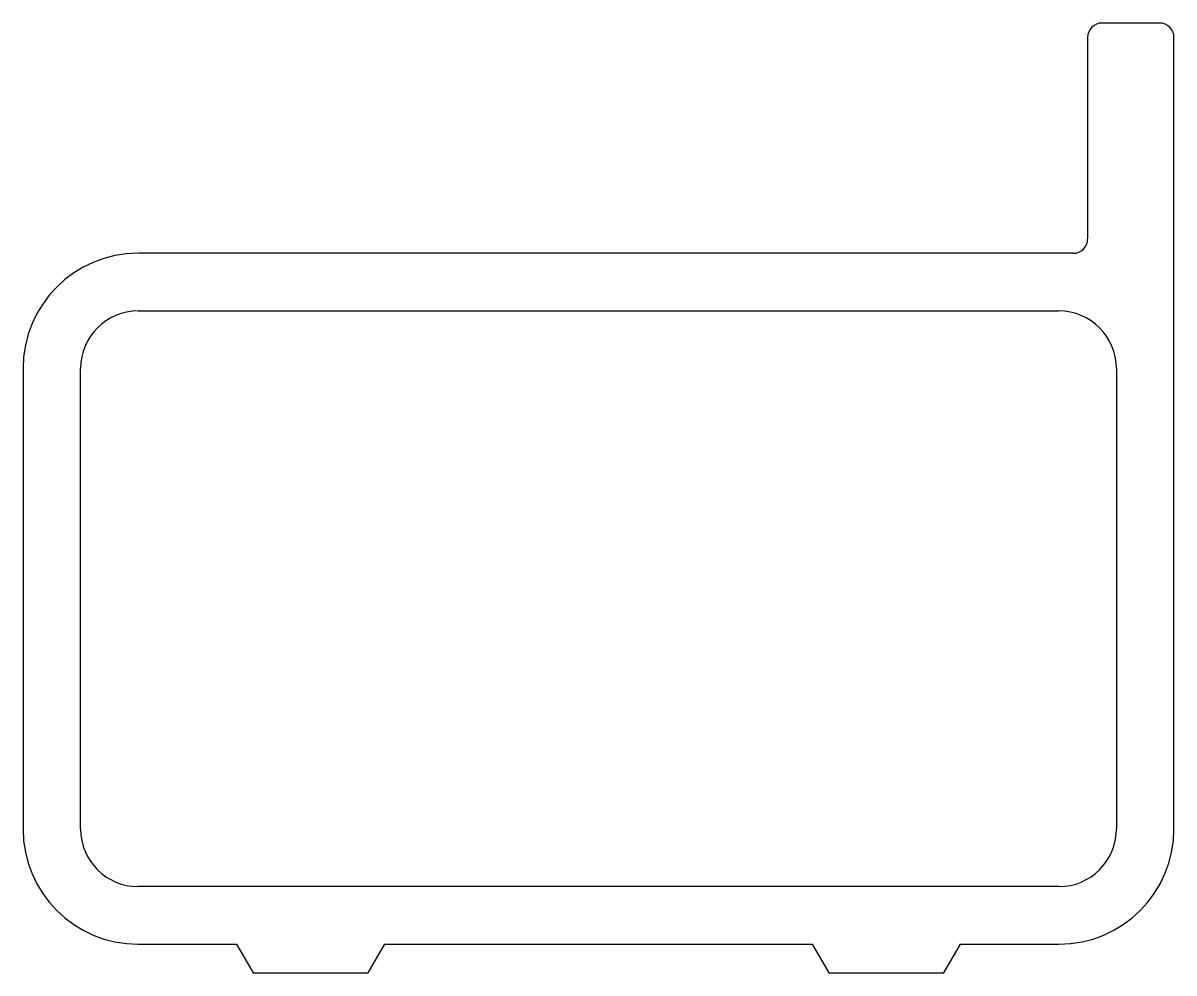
# Model space of a CAD drawing. Extents: x -30.1 to 33.4, y 7.9 to 60.2.
import ezdxf

# ---------------------------------------------------------------- set-up
doc = ezdxf.new("R2010")
doc.units = 0
doc.layers.get('0').update_dxf_attribs({"linetype": 'CONTINUOUS'})

msp = doc.modelspace()

# ---------------------------------------------------------------- linework, layer by layer
for p, q in [((32.627, 60.242), (29.452, 60.242)), ((28.658, 59.448), (28.658, 48.336)), ((33.421, 15.792), (33.421, 59.448)), ((27.864, 47.542), (-23.729, 47.542)), ((-23.729, 44.367), (27.071, 44.367)), ((-30.079, 41.192), (-30.079, 15.792)), ((-26.904, 15.792), (-26.904, 41.192)), ((30.246, 41.192), (30.246, 15.792)), ((27.071, 12.617), (-23.729, 12.617)), ((-23.729, 9.442), (-18.296, 9.442)), ((-18.296, 9.442), (-17.379, 7.854)), ((-11.029, 7.854), (-10.113, 9.442)), ((-10.113, 9.442), (13.454, 9.442)), ((13.454, 9.442), (14.371, 7.854)), ((20.721, 7.854), (21.637, 9.442)), ((21.637, 9.442), (27.071, 9.442)), ((-17.379, 7.854), (-11.029, 7.854)), ((14.371, 7.854), (20.721, 7.854))]:
    msp.add_line(p, q)
for centre, radius, start, end in [((29.452, 59.448), 0.794, 90, 180), ((32.627, 59.448), 0.794, 0, 90), ((27.864, 48.336), 0.794, 270, 360), ((-23.729, 41.192), 6.35, 90, 180), ((-23.729, 41.192), 3.175, 90, 180), ((27.071, 41.192), 3.175, 0, 90), ((-23.729, 15.792), 6.35, 180, 270), ((-23.729, 15.792), 3.175, 180, 270), ((27.071, 15.792), 3.175, 270, 360), ((27.071, 15.792), 6.35, 270, 360)]:
    msp.add_arc(centre, radius, start, end)

doc.saveas('drawing.dxf')
